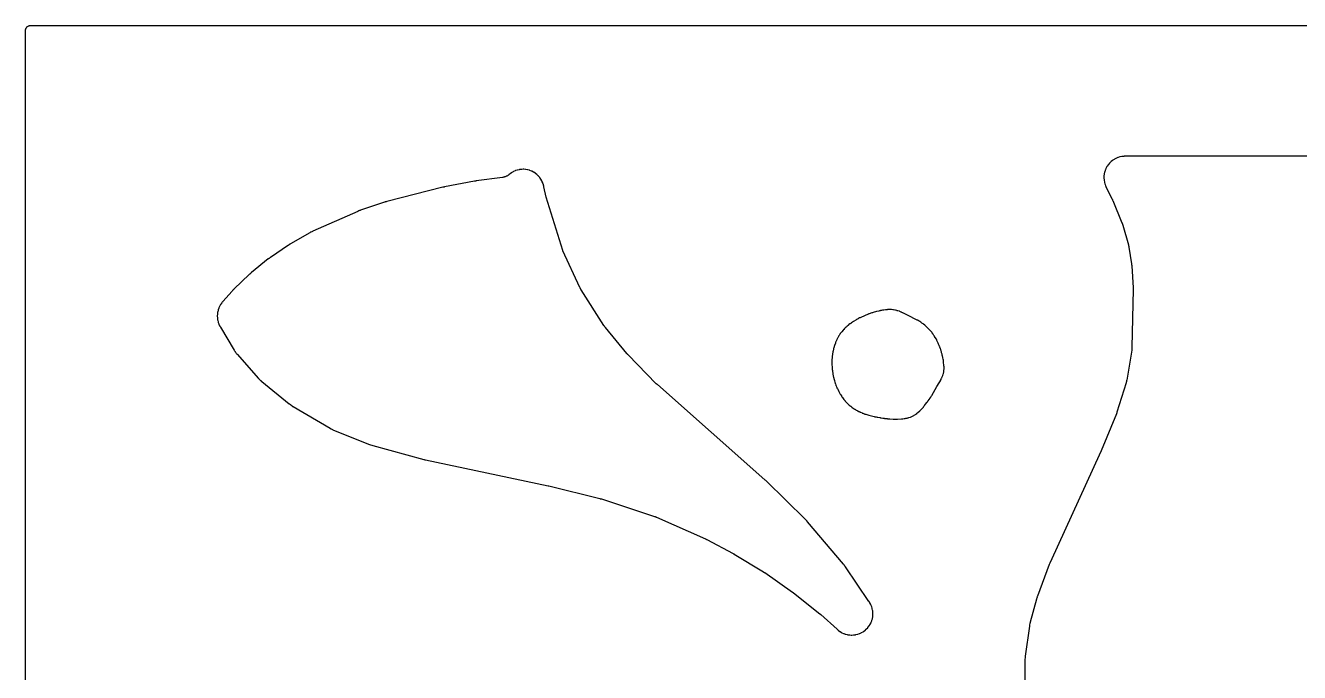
# Model space of a CAD drawing. Header units: millimetres. Extents: x 0 to 300, y 0 to 300.
# Drawn here: x -0.1 to 150, y 223.9 to 300.1 of the extents above; entities that cross this region are included whole.
import ezdxf

# ---------------------------------------------------------------- set-up
doc = ezdxf.new("R2010")
doc.units = ezdxf.units.MM
doc.layers.add('CUT', color=7, linetype='CONTINUOUS')

msp = doc.modelspace()

# ---------------------------------------------------------------- linework, layer by layer
at = {"layer": 'CUT'}
for points in [[(-0.0625, 1.4375), (-0.0625, 298.5625), (-0.0625, 299.4478), (-0.0589, 299.5212), (-0.0503, 299.5794), (-0.036, 299.6365), (-0.0162, 299.6918), (0.009, 299.745), (0.0392, 299.7954), (0.0743, 299.8427), (0.1137, 299.8863), (0.1573, 299.9257), (0.2046, 299.9608), (0.255, 299.991), (0.3082, 300.0162), (0.3635, 300.036), (0.4206, 300.0503), (0.4788, 300.0589), (0.5522, 300.0625), (1.4375, 300.0625), (2.5578, 300.0625), (188.3057, 300.0625)], [(174.1709, 284.668), (129.5124, 284.668), (129.4979, 284.6678), (129.4036, 284.6655), (129.3891, 284.665), (129.3324, 284.6622), (129.3035, 284.6601), (129.1183, 284.6422), (129.0608, 284.6338), (128.8807, 284.5984), (128.8243, 284.5845), (128.6485, 284.532), (128.5937, 284.5127), (128.4237, 284.4434), (128.3711, 284.4189), (128.2086, 284.3335), (128.1586, 284.304), (128.0052, 284.2033), (127.9582, 284.1691), (127.8152, 284.054), (127.7718, 284.0155), (127.6406, 283.8871), (127.6011, 283.8446), (127.4829, 283.7042), (127.4477, 283.658), (127.3437, 283.5068), (127.3131, 283.4574), (127.2241, 283.2969), (127.1985, 283.2448), (127.1255, 283.0764), (127.105, 283.0221), (127.0485, 282.8474), (127.0334, 282.7914), (126.9941, 282.6121), (126.9845, 282.5548), (126.9627, 282.3725), (126.9586, 282.3146), (126.9546, 282.1311), (126.9561, 282.0731), (126.9698, 281.8901), (126.977, 281.8324), (127.0083, 281.6516), (127.021, 281.5949), (127.0696, 281.4179), (127.0877, 281.3628), (127.1542, 281.189), (127.1652, 281.1621), (127.188, 281.1102), (127.194, 281.097), (127.234, 281.0115), (127.2403, 280.9984), (127.9276, 279.6181), (127.9305, 279.6123), (127.937, 279.5988), (127.9398, 279.5931), (127.9465, 279.5792), (127.9499, 279.5721), (127.9577, 279.5554), (127.9611, 279.5482), (127.9649, 279.5399), (127.9681, 279.5327), (127.9757, 279.5158), (127.9789, 279.5086), (127.9805, 279.5049), (127.9842, 279.4963), (127.9928, 279.4762), (127.9964, 279.4676), (129.0852, 276.8318), (129.0901, 276.8198), (129.1013, 276.7916), (129.106, 276.7794), (129.1116, 276.7648), (129.1161, 276.7527), (129.1264, 276.7244), (129.1307, 276.7122), (129.1356, 276.6981), (129.1397, 276.6859), (129.1492, 276.6572), (129.1532, 276.6449), (129.1579, 276.6298), (129.1617, 276.6175), (129.1704, 276.5885), (129.174, 276.5761), (129.8404, 274.2288), (129.8441, 274.2156), (129.8523, 274.1849), (129.8557, 274.1718), (129.8597, 274.1557), (129.863, 274.1424), (129.8702, 274.1115), (129.8733, 274.0982), (129.8766, 274.083), (129.8794, 274.0696), (129.8858, 274.0385), (129.8884, 274.0252), (129.8915, 274.0088), (129.8939, 273.9954), (129.8993, 273.9641), (129.9015, 273.9507), (130.2078, 271.9982), (130.2093, 271.9879), (130.2128, 271.9641), (130.2142, 271.9538), (130.2159, 271.9413), (130.2172, 271.9311), (130.2201, 271.9071), (130.2213, 271.8969), (130.2226, 271.885), (130.2237, 271.8747), (130.226, 271.8507), (130.227, 271.8404), (130.2281, 271.8279), (130.2289, 271.8176), (130.2307, 271.7935), (130.2314, 271.7832), (130.3985, 269.165), (130.399, 269.1555), (130.4002, 269.1333), (130.4006, 269.1238), (130.4011, 269.1122), (130.4015, 269.1026), (130.4022, 269.0804), (130.4025, 269.0709), (130.4027, 269.0599), (130.4028, 269.0503), (130.4031, 269.0281), (130.4031, 269.0186), (130.4031, 269.0069), (130.4031, 268.9974), (130.4029, 268.9751), (130.4027, 268.9656), (130.26, 262.1902), (130.2596, 262.1742), (130.2581, 262.1368), (130.2573, 262.1208), (130.2562, 262.1013), (130.2552, 262.0854), (130.2524, 262.0481), (130.2511, 262.0321), (130.2494, 262.0139), (130.2478, 261.9979), (130.2437, 261.9608), (130.2418, 261.9449), (130.2393, 261.9255), (130.2371, 261.9096), (130.2317, 261.8727), (130.2292, 261.8568), (129.644, 258.3085), (129.6414, 258.2933), (129.6349, 258.2578), (129.632, 258.2427), (129.6283, 258.2242), (129.6252, 258.2091), (129.6175, 258.1739), (129.614, 258.1588), (129.61, 258.1416), (129.6063, 258.1266), (129.5974, 258.0916), (129.5935, 258.0767), (129.5885, 258.0585), (129.5843, 258.0437), (129.5742, 258.0091), (129.5698, 257.9943), (128.497, 254.5352), (128.4939, 254.5254), (128.4865, 254.5026), (128.4833, 254.4928), (128.4793, 254.4809), (128.476, 254.4712), (128.4681, 254.4486), (128.4646, 254.4389), (128.4606, 254.4278), (128.4571, 254.4181), (128.4487, 254.3956), (128.445, 254.386), (128.4405, 254.3743), (128.4367, 254.3648), (128.4278, 254.3425), (128.4239, 254.333), (126.6269, 249.9873), (126.6224, 249.9765), (126.6178, 249.9657), (126.6122, 249.9525), (126.6085, 249.9441), (126.6028, 249.931), (126.6, 249.9247), (126.5981, 249.9205), (126.5932, 249.9097), (126.5911, 249.9051), (120.6094, 236.8628), (120.6051, 236.8531), (120.5753, 236.785), (120.5708, 236.7744), (120.5353, 236.6888), (120.5311, 236.6784), (120.5043, 236.6102), (120.5, 236.599), (119.119, 232.8665), (119.1145, 232.8537), (119.0859, 232.7709), (119.0817, 232.7581), (119.0482, 232.6532), (119.0442, 232.6404), (119.0194, 232.5563), (119.0157, 232.5433), (118.278, 229.8185), (118.2733, 229.8001), (118.2449, 229.6805), (118.2409, 229.6621), (118.21, 229.511), (118.2065, 229.4924), (118.1857, 229.3712), (118.1828, 229.3525), (117.6897, 225.81), (117.6872, 225.7891), (117.6731, 225.6531), (117.6713, 225.6322), (117.6596, 225.4611), (117.6585, 225.4401), (117.654, 225.3034), (117.6537, 225.2824), (117.6622, 220.9175)]]:
    msp.add_lwpolyline(points, dxfattribs=at)
for points in [[(22.6281, 265.1705), (22.645, 265.1148), (22.707, 264.9415), (22.7293, 264.8877), (22.8089, 264.7189), (22.8219, 264.6928), (22.8486, 264.6426), (22.8556, 264.6299), (22.9021, 264.5474), (22.9094, 264.5348), (24.5159, 261.8404), (24.5232, 261.8285), (24.5714, 261.7518), (24.5789, 261.7401), (24.6089, 261.6947), (24.6248, 261.6718), (24.7316, 261.5256), (24.7485, 261.5035), (24.7826, 261.4611), (24.7915, 261.4503), (24.8498, 261.381), (24.8589, 261.3705), (27.3805, 258.5153), (27.389, 258.506), (27.4443, 258.4459), (27.453, 258.4367), (27.487, 258.4013), (27.5048, 258.3835), (27.6229, 258.2705), (27.6414, 258.2535), (27.6783, 258.221), (27.6878, 258.2128), (27.7503, 258.1601), (27.76, 258.1521), (31.0073, 255.528), (31.0246, 255.5146), (31.1385, 255.4292), (31.1562, 255.4164), (31.3029, 255.3146), (31.3211, 255.3025), (31.4409, 255.2256), (31.4596, 255.2142), (35.8049, 252.647), (35.8142, 252.6416), (35.8797, 252.6045), (35.8895, 252.5991), (35.9328, 252.5755), (35.9539, 252.5646), (36.0869, 252.4992), (36.1076, 252.4895), (36.1438, 252.4734), (36.1537, 252.4691), (36.2221, 252.44), (36.2333, 252.4354), (40.446, 250.7471), (40.4623, 250.7409), (40.5683, 250.7019), (40.5847, 250.6962), (40.7191, 250.6512), (40.7356, 250.6459), (40.8437, 250.6131), (40.8604, 250.6083), (46.8405, 248.9838), (46.8482, 248.9817), (46.9023, 248.9678), (46.9106, 248.9657), (46.9783, 248.9494), (46.9865, 248.9474), (47.0401, 248.9353), (47.0489, 248.9333), (61.4827, 245.8804), (61.4928, 245.8783), (61.5028, 245.8761), (61.5151, 245.8734), (61.5229, 245.8716), (61.5339, 245.8691), (61.5404, 245.8675), (61.5545, 245.8642), (61.56, 245.8628), (67.6001, 244.374), (67.6067, 244.3724), (67.6221, 244.3685), (67.6287, 244.3668), (67.6444, 244.3626), (67.6525, 244.3605), (67.6714, 244.3553), (67.6794, 244.3531), (67.6887, 244.3505), (67.6968, 244.3481), (67.7156, 244.3426), (67.7236, 244.3402), (67.7277, 244.339), (67.7372, 244.3361), (67.7593, 244.3291), (67.7687, 244.3261), (74.0282, 242.2786), (74.039, 242.275), (74.0641, 242.2664), (74.0749, 242.2627), (74.0879, 242.2581), (74.0985, 242.2542), (74.1233, 242.245), (74.134, 242.241), (74.1462, 242.2363), (74.1567, 242.2322), (74.1813, 242.2224), (74.1919, 242.2181), (74.2047, 242.2128), (74.2151, 242.2084), (74.2395, 242.198), (74.2499, 242.1935), (80.0359, 239.6296), (80.0417, 239.627), (80.0552, 239.6209), (80.0609, 239.6183), (80.0748, 239.6119), (80.0818, 239.6087), (80.0983, 239.6009), (80.1054, 239.5975), (80.1135, 239.5936), (80.1205, 239.5902), (80.1369, 239.5821), (80.1439, 239.5786), (80.1475, 239.5769), (80.1558, 239.5727), (80.1749, 239.5628), (80.1831, 239.5585), (83.2832, 237.9186), (83.2882, 237.916), (83.2997, 237.9098), (83.3046, 237.9072), (83.3162, 237.9009), (83.3222, 237.8976), (83.3361, 237.8898), (83.3421, 237.8865), (83.349, 237.8826), (83.3549, 237.8792), (83.3688, 237.8712), (83.374, 237.8682), (83.3851, 237.8617), (83.401, 237.8522), (83.4079, 237.848), (86.8771, 235.7333), (86.882, 235.7303), (86.8934, 235.7233), (86.8982, 235.7202), (86.9097, 235.713), (86.9157, 235.7093), (86.9295, 235.7005), (86.9354, 235.6967), (86.9421, 235.6923), (86.948, 235.6884), (86.9617, 235.6794), (86.9676, 235.6755), (86.9705, 235.6735), (86.9774, 235.6688), (86.9934, 235.6579), (87.0003, 235.6531), (90.2927, 233.3528), (90.2972, 233.3496), (90.3079, 233.342), (90.3125, 233.3387), (90.3233, 233.331), (90.3289, 233.327), (90.3418, 233.3175), (90.3473, 233.3135), (90.3537, 233.3087), (90.3592, 233.3046), (90.3721, 233.295), (90.3769, 233.2913), (90.3872, 233.2834), (90.4018, 233.272), (90.4082, 233.267), (93.503, 230.8102), (93.5075, 230.8067), (93.5178, 230.7984), (93.5222, 230.7948), (93.5326, 230.7863), (93.5379, 230.7819), (93.5504, 230.7716), (93.5557, 230.7672), (93.5619, 230.762), (93.5672, 230.7575), (93.5795, 230.747), (93.5848, 230.7425), (93.5875, 230.7401), (93.5936, 230.7347), (93.608, 230.722), (93.6141, 230.7166), (95.5372, 228.9864), (95.5481, 228.9768), (95.6196, 228.9156), (95.6307, 228.9063), (95.6746, 228.8704), (95.6975, 228.8527), (95.847, 228.7423), (95.8952, 228.7101), (96.0525, 228.616), (96.1037, 228.5886), (96.2693, 228.5101), (96.3228, 228.4878), (96.4953, 228.4256), (96.5507, 228.4086), (96.7284, 228.3634), (96.7852, 228.3518), (96.9664, 228.3239), (97.024, 228.3179), (97.2071, 228.3076), (97.2651, 228.3072), (97.4482, 228.3147), (97.506, 228.3198), (97.6876, 228.3449), (97.7445, 228.3556), (97.9229, 228.3981), (97.9786, 228.4143), (98.1519, 228.4738), (98.2058, 228.4953), (98.3726, 228.5712), (98.4242, 228.5978), (98.5829, 228.6895), (98.6316, 228.7209), (98.7808, 228.8276), (98.8262, 228.8635), (98.9644, 228.984), (99.0062, 229.0242), (99.132, 229.1575), (99.1697, 229.2015), (99.2821, 229.3464), (99.3154, 229.3938), (99.4133, 229.5488), (99.4419, 229.5993), (99.5244, 229.763), (99.5479, 229.816), (99.6142, 229.9869), (99.6326, 230.0419), (99.682, 230.2184), (99.695, 230.2749), (99.7272, 230.4554), (99.7346, 230.5129), (99.7493, 230.6956), (99.7511, 230.7536), (99.748, 230.9369), (99.7443, 230.9947), (99.7235, 231.1769), (99.7142, 231.2341), (99.676, 231.4134), (99.6612, 231.4694), (99.6058, 231.6442), (99.5857, 231.6986), (99.5137, 231.8672), (99.4884, 231.9193), (99.3993, 232.0824), (99.3848, 232.1075), (99.3553, 232.1559), (99.3476, 232.1681), (99.2965, 232.2474), (99.2885, 232.2594), (96.5201, 236.3345), (96.5112, 236.3473), (96.4517, 236.4302), (96.4423, 236.4428), (96.365, 236.5448), (96.3553, 236.5571), (96.2916, 236.6368), (96.2816, 236.6489), (92.0548, 241.6534), (92.0455, 241.6641), (91.9842, 241.7333), (91.9746, 241.7438), (91.8957, 241.8288), (91.8859, 241.8391), (91.8214, 241.9053), (91.8113, 241.9153), (87.1704, 246.4575), (87.1652, 246.4626), (87.1289, 246.4972), (87.1233, 246.5025), (87.0775, 246.5452), (87.0719, 246.5503), (87.0353, 246.5836), (87.0293, 246.589), (74.3581, 257.7826), (74.3532, 257.7869), (74.3418, 257.7971), (74.3369, 257.8015), (74.3253, 257.812), (74.3194, 257.8175), (74.3056, 257.8302), (74.2997, 257.8357), (74.293, 257.8421), (74.2871, 257.8477), (74.2735, 257.8607), (74.2677, 257.8663), (74.2648, 257.8692), (74.258, 257.8759), (74.2422, 257.8917), (74.2355, 257.8984), (70.9075, 261.292), (70.9007, 261.299), (70.8849, 261.3155), (70.8782, 261.3226), (70.8701, 261.3312), (70.8635, 261.3383), (70.8481, 261.355), (70.8416, 261.3622), (70.8341, 261.3706), (70.8276, 261.3779), (70.8126, 261.3949), (70.8062, 261.4023), (70.7985, 261.4113), (70.7921, 261.4187), (70.7775, 261.4361), (70.7713, 261.4436), (68.2341, 264.524), (68.2255, 264.5346), (68.2056, 264.5596), (68.1971, 264.5704), (68.1869, 264.5836), (68.1786, 264.5944), (68.1594, 264.62), (68.1513, 264.631), (68.1421, 264.6437), (68.1341, 264.6549), (68.1157, 264.681), (68.108, 264.6922), (68.0986, 264.7061), (68.0909, 264.7174), (68.0734, 264.7441), (68.0659, 264.7556), (65.3889, 268.9568), (65.381, 268.9695), (65.3627, 268.9993), (65.355, 269.0121), (65.3457, 269.0278), (65.3382, 269.0407), (65.321, 269.071), (65.3137, 269.0841), (65.3054, 269.0991), (65.2984, 269.1123), (65.2821, 269.1432), (65.2753, 269.1565), (65.2671, 269.1728), (65.2604, 269.1862), (65.2452, 269.2176), (65.2388, 269.2311), (63.2341, 273.5523), (63.2305, 273.5602), (62.2283, 276.7215), (61.2524, 279.8651), (61.2505, 279.8713), (60.996, 281.0871), (60.9928, 281.1016), (60.9706, 281.1957), (60.967, 281.2101), (60.9523, 281.2663), (60.9441, 281.2949), (60.9004, 281.4335), (60.8933, 281.4567), (60.8916, 281.4614), (60.8868, 281.4766), (60.8661, 281.5324), (60.8076, 281.669), (60.8001, 281.687), (60.7984, 281.6904), (60.7921, 281.7052), (60.766, 281.7586), (60.6914, 281.8939), (60.6844, 281.9068), (60.683, 281.9091), (60.6752, 281.9233), (60.644, 281.9738), (60.5531, 282.1059), (60.5475, 282.1141), (60.5465, 282.1155), (60.5374, 282.1287), (60.5013, 282.1759), (60.394, 282.3027), (60.3906, 282.3068), (60.3901, 282.3074), (60.3799, 282.3194), (60.3393, 282.3629), (60.2159, 282.4824), (60.2154, 282.4829), (60.2153, 282.483), (60.2043, 282.4937), (60.1596, 282.5329), (60.0123, 282.6497), (59.9639, 282.6843), (59.8058, 282.7859), (59.7542, 282.8156), (59.5868, 282.901), (59.5326, 282.9254), (59.3575, 282.9939), (59.3011, 283.0128), (59.1202, 283.0637), (59.0622, 283.0769), (58.8771, 283.1095), (58.8181, 283.117), (58.6306, 283.1312), (58.5712, 283.1327), (58.3833, 283.1283), (58.3239, 283.1239), (58.1374, 283.1009), (58.0788, 283.0907), (57.8954, 283.0493), (57.8381, 283.0334), (57.6598, 282.9741), (57.6043, 282.9525), (57.4327, 282.8759), (57.3797, 282.8489), (57.2165, 282.7556), (57.1664, 282.7236), (57.0111, 282.6131), (56.9873, 282.5953), (56.9417, 282.5593), (56.9302, 282.5499), (56.9049, 282.529), (56.8722, 282.5031), (56.8111, 282.457), (56.7422, 282.4098), (56.6949, 282.3806), (56.6219, 282.34), (56.5721, 282.3153), (56.4957, 282.2817), (56.4438, 282.2617), (56.3646, 282.2353), (56.3111, 282.2202), (56.2297, 282.2013), (56.1545, 282.1874), (56.1132, 282.1808), (53.0291, 281.7592), (53.0221, 281.7582), (52.9735, 281.751), (52.966, 281.7498), (52.9055, 281.74), (52.8982, 281.7388), (52.847, 281.7299), (52.8392, 281.7285), (49.306, 281.064), (49.2973, 281.0623), (49.2369, 281.05), (49.2276, 281.0481), (49.1525, 281.0316), (49.1434, 281.0295), (49.0842, 281.0155), (49.0745, 281.0131), (42.5079, 279.3457), (42.4975, 279.343), (42.4252, 279.3232), (42.4141, 279.3201), (42.3246, 279.2938), (42.3137, 279.2905), (42.2433, 279.2683), (42.2318, 279.2646), (39.3868, 278.3063), (39.3738, 278.3018), (39.29, 278.2714), (39.2771, 278.2665), (39.1727, 278.226), (39.16, 278.2209), (39.0776, 278.1867), (39.065, 278.1812), (33.7668, 275.8379), (33.7525, 275.8313), (33.66, 275.7875), (33.6459, 275.7805), (33.5313, 275.7225), (33.5173, 275.7152), (33.4273, 275.6666), (33.4136, 275.6589), (31.1675, 274.3687), (31.1581, 274.3633), (31.0934, 274.3245), (31.0834, 274.3184), (31.0037, 274.2685), (30.9941, 274.2624), (30.9318, 274.2217), (30.9216, 274.215), (28.7847, 272.7587), (28.7747, 272.7517), (28.7105, 272.706), (28.7007, 272.6989), (28.6212, 272.6398), (28.6115, 272.6325), (28.5492, 272.5842), (28.5396, 272.5767), (26.5713, 270.9877), (26.5616, 270.9798), (26.4993, 270.9273), (26.4898, 270.9191), (26.4129, 270.8516), (26.4036, 270.8432), (26.3436, 270.7882), (26.3344, 270.7796), (24.4935, 269.0205), (24.4846, 269.0117), (24.4267, 268.954), (24.4179, 268.9451), (24.3468, 268.8712), (24.3382, 268.8621), (24.2828, 268.8021), (24.2744, 268.7927), (23.1937, 267.5712), (23.1841, 267.5602), (23.1232, 267.4878), (23.1139, 267.4766), (23.0784, 267.4322), (23.0607, 267.4091), (22.9512, 267.258), (22.9193, 267.2092), (22.8262, 267.0504), (22.7993, 266.9988), (22.722, 266.8318), (22.7002, 266.7778), (22.6395, 266.604), (22.623, 266.5482), (22.5794, 266.3693), (22.5684, 266.3122), (22.5424, 266.1299), (22.5369, 266.072), (22.5287, 265.8881), (22.5289, 265.8299), (22.5385, 265.646), (22.5444, 265.5881), (22.5718, 265.4061), (22.5832, 265.349)], [(95.3185, 257.9258), (95.3272, 257.8993), (95.388, 257.7283), (95.398, 257.7022), (95.4187, 257.6517), (95.4241, 257.6389), (95.4262, 257.634), (95.4781, 257.5026), (95.4891, 257.4765), (95.5119, 257.4259), (95.5179, 257.4131), (95.5578, 257.3299), (95.5641, 257.3172), (95.6427, 257.1626), (95.7211, 256.9939), (95.7272, 256.9811), (95.7683, 256.8978), (95.7748, 256.8851), (95.8007, 256.8357), (95.8145, 256.8107), (95.9083, 256.6506), (95.9156, 256.6388), (95.918, 256.6346), (95.9332, 256.6096), (96.0356, 256.4492), (96.052, 256.4249), (96.0851, 256.3783), (96.0937, 256.3664), (96.1507, 256.2902), (96.1596, 256.2786), (96.2568, 256.1549), (96.3398, 256.0399), (96.3495, 256.0268), (96.4139, 255.9425), (96.424, 255.9297), (96.464, 255.8801), (96.4852, 255.8553), (96.6037, 255.724), (96.6157, 255.7103), (96.626, 255.6993), (96.6273, 255.6979), (96.6289, 255.6961), (96.6384, 255.686), (96.6458, 255.6784), (96.6498, 255.6743), (96.6553, 255.6687), (96.7898, 255.532), (96.8138, 255.5089), (96.8617, 255.4653), (96.8742, 255.4542), (96.9561, 255.3837), (96.9688, 255.3731), (97.0609, 255.2981), (97.1193, 255.2461), (97.1327, 255.2345), (97.2207, 255.1607), (97.2344, 255.1495), (97.2884, 255.1067), (97.3168, 255.0856), (97.4191, 255.0141), (97.4583, 254.9859), (97.4879, 254.966), (97.4893, 254.9651), (97.505, 254.9541), (97.5345, 254.9347), (97.5933, 254.8986), (97.6085, 254.8896), (97.6098, 254.8888), (97.6834, 254.8422), (97.7141, 254.8241), (97.7749, 254.7905), (97.7906, 254.7821), (97.8936, 254.7291), (97.9095, 254.7212), (97.9568, 254.6986), (98.1064, 254.6184), (98.1193, 254.6117), (98.2038, 254.569), (98.2169, 254.5626), (98.2682, 254.5382), (98.2948, 254.5263), (98.4694, 254.4535), (98.4966, 254.4429), (98.5114, 254.4376), (98.5425, 254.4244), (98.5674, 254.4145), (98.73, 254.3539), (98.7553, 254.3452), (98.805, 254.3292), (98.8177, 254.3252), (98.9009, 254.3004), (98.9138, 254.2968), (99.272, 254.1987), (99.5761, 254.1053), (99.597, 254.0992), (99.7338, 254.0626), (99.755, 254.0573), (99.9281, 254.0176), (99.9495, 254.0131), (100.0188, 253.9999), (100.0298, 253.9974), (100.059, 253.9917), (100.0791, 253.9883), (100.0886, 253.9865), (100.11, 253.9828), (100.1276, 253.9801), (100.2499, 253.9594), (100.2793, 253.9551), (100.3252, 253.9497), (100.5828, 253.91), (100.6198, 253.9005), (100.6341, 253.897), (100.6898, 253.884), (100.7185, 253.878), (100.9059, 253.844), (100.9349, 253.8395), (100.9917, 253.832), (101.0062, 253.8303), (101.101, 253.8202), (101.1156, 253.8188), (101.244, 253.8082), (101.2841, 253.8021), (101.2997, 253.7999), (101.4015, 253.7869), (101.4172, 253.7851), (101.4784, 253.779), (101.5099, 253.7767), (101.7147, 253.7669), (101.7462, 253.7662), (101.7548, 253.7663), (102.1468, 253.7341), (102.1578, 253.7333), (102.2346, 253.7284), (102.246, 253.7278), (102.2964, 253.7256), (102.3207, 253.725), (102.4723, 253.7244), (102.4956, 253.7247), (102.5362, 253.7262), (102.5472, 253.7266), (102.6232, 253.7307), (102.6355, 253.7315), (103.1314, 253.7682), (103.2182, 253.7702), (103.2728, 253.7739), (103.447, 253.7938), (103.4741, 253.7975), (103.5269, 253.806), (103.5403, 253.8083), (103.6278, 253.8244), (103.6412, 253.8271), (103.6813, 253.8354), (103.6961, 253.838), (103.7184, 253.8431), (103.7597, 253.8517), (103.7735, 253.8547), (103.8627, 253.8755), (103.8764, 253.8789), (103.9297, 253.8926), (103.9568, 253.9002), (104.1295, 253.9535), (104.1825, 253.9726), (104.3471, 254.0408), (104.3981, 254.0648), (104.5556, 254.1482), (104.6042, 254.1769), (104.7531, 254.2747), (104.7988, 254.3078), (104.9087, 254.3958), (104.9289, 254.4113), (104.942, 254.4216), (105.026, 254.4896), (105.0388, 254.5002), (105.2602, 254.6899), (105.2709, 254.6993), (105.3398, 254.7612), (105.3502, 254.7709), (105.3907, 254.8091), (105.411, 254.8291), (105.5378, 254.9605), (105.5754, 255.0034), (105.6891, 255.1462), (105.7063, 255.169), (105.7389, 255.2141), (105.7471, 255.2257), (105.7994, 255.3021), (105.8074, 255.314), (105.9277, 255.4986), (106.0916, 255.6761), (106.1028, 255.6886), (106.1742, 255.7704), (106.1851, 255.7831), (106.2266, 255.8334), (106.2471, 255.8598), (106.3758, 256.0346), (106.3948, 256.0621), (106.4305, 256.1167), (106.4395, 256.1308), (106.4511, 256.1497), (106.4527, 256.1519), (106.5637, 256.3113), (106.5801, 256.3362), (106.6111, 256.3857), (106.6188, 256.3985), (106.6682, 256.4822), (106.6757, 256.4951), (107.263, 257.5485), (107.5528, 257.9934), (107.5619, 258.0077), (107.6193, 258.1016), (107.628, 258.1162), (107.6608, 258.1735), (107.6769, 258.2033), (107.7741, 258.3973), (107.8009, 258.4595), (107.8367, 258.5569), (107.8547, 258.5922), (107.8679, 258.6198), (107.9478, 258.7981), (107.9698, 258.8549), (108.0304, 259.0379), (108.0466, 259.0967), (108.0882, 259.2849), (108.0984, 259.345), (108.1207, 259.5364), (108.1247, 259.5973), (108.1276, 259.7926), (108.1272, 259.8231), (108.1251, 259.8826), (108.1243, 259.8979), (108.1182, 259.9968), (108.1171, 260.012), (108.0756, 260.4876), (108.0737, 260.5057), (108.0598, 260.6235), (108.0574, 260.6416), (108.0469, 260.7119), (108.0404, 260.7478), (107.9913, 260.9797), (107.9827, 261.0151), (107.9637, 261.0837), (107.9586, 261.1012), (107.9474, 261.1373), (107.9193, 261.2525), (107.9105, 261.2845), (107.8917, 261.3465), (107.8867, 261.3623), (107.8544, 261.4589), (107.8434, 261.5224), (107.8405, 261.538), (107.8204, 261.639), (107.8171, 261.6545), (107.8034, 261.7148), (107.7956, 261.7455), (107.7403, 261.9407), (107.7198, 262.0007), (107.6443, 262.1891), (107.6317, 262.2182), (107.6057, 262.2742), (107.5988, 262.2885), (107.553, 262.3807), (107.5458, 262.3948), (107.4699, 262.538), (107.4298, 262.6551), (107.4254, 262.6673), (107.3965, 262.7461), (107.3919, 262.7581), (107.3735, 262.8051), (107.3636, 262.829), (107.2966, 262.9803), (107.2737, 263.0266), (107.2206, 263.1233), (107.2097, 263.1442), (107.1973, 263.1656), (107.1951, 263.1697), (107.1928, 263.1735), (107.1275, 263.2866), (107.0995, 263.3305), (107.004, 263.4671), (106.9886, 263.4881), (106.9577, 263.5284), (106.9497, 263.5386), (106.9181, 263.578), (106.8866, 263.6343), (106.8798, 263.6462), (106.8524, 263.6926), (106.8379, 263.716), (106.7413, 263.8637), (106.7091, 263.9084), (106.6009, 264.0448), (106.5647, 264.0863), (106.4427, 264.2139), (106.4233, 264.2334), (106.3843, 264.2705), (106.3743, 264.2799), (106.3081, 264.3402), (106.2979, 264.3494), (106.257, 264.385), (106.2016, 264.4507), (106.1917, 264.4622), (106.1526, 264.5063), (106.132, 264.5284), (105.9966, 264.6666), (105.9522, 264.7076), (105.92, 264.7343), (105.9047, 264.7494), (105.8614, 264.7881), (105.7185, 264.9036), (105.6716, 264.9379), (105.5162, 265.0404), (105.4916, 265.0558), (105.4632, 265.0726), (105.4629, 265.0729), (105.4212, 265.1059), (105.3995, 265.1224), (105.2581, 265.2246), (105.2125, 265.2544), (105.0624, 265.3434), (105.0386, 265.3567), (104.9917, 265.3817), (104.9796, 265.388), (104.9006, 265.4278), (104.8883, 265.4338), (103.8917, 265.9079), (103.2668, 266.2383), (103.2537, 266.245), (103.1683, 266.2874), (103.1551, 266.2938), (103.1032, 266.3181), (103.0873, 266.3251), (103.0839, 266.3266), (103.0819, 266.3274), (103.0764, 266.3299), (103.068, 266.3333), (102.9153, 266.3975), (102.8617, 266.4171), (102.6896, 266.4709), (102.6343, 266.4854), (102.6148, 266.4895), (102.6145, 266.4896), (102.5618, 266.5062), (102.3928, 266.5511), (102.3387, 266.5629), (102.1663, 266.592), (102.1114, 266.5987), (101.9347, 266.612), (101.907, 266.6135), (101.853, 266.615), (101.8392, 266.6153), (101.7493, 266.6158), (101.7355, 266.6158), (101.4768, 266.6114), (101.46, 266.6109), (101.3508, 266.6059), (101.3341, 266.605), (101.2687, 266.6002), (101.2352, 266.5968), (101.0187, 266.5687), (100.9855, 266.5634), (100.921, 266.5514), (100.9045, 266.548), (100.8636, 266.5392), (100.7799, 266.5256), (100.7535, 266.5207), (100.7023, 266.51), (100.6892, 266.5071), (100.6709, 266.5029), (100.6264, 266.4948), (100.6004, 266.4895), (100.55, 266.478), (100.5371, 266.4749), (100.4535, 266.454), (100.4407, 266.4506), (100.1808, 266.3793), (99.778, 266.2763), (99.7677, 266.2735), (99.6963, 266.2539), (99.6857, 266.2509), (99.6391, 266.2372), (99.6168, 266.2301), (99.4786, 266.1835), (99.466, 266.179), (99.4532, 266.1747), (99.3165, 266.126), (99.2956, 266.1181), (99.2595, 266.1037), (99.2497, 266.0997), (99.1826, 266.0715), (99.1717, 266.0668), (98.7598, 265.8843), (98.3335, 265.7038), (98.3234, 265.6995), (98.2541, 265.6686), (98.2438, 265.6639), (98.1987, 265.6429), (98.1772, 265.6323), (98.0444, 265.5635), (98.0241, 265.5525), (98.0161, 265.548), (97.8908, 265.4802), (97.8701, 265.4684), (97.8348, 265.4474), (97.8252, 265.4417), (97.7596, 265.401), (97.7491, 265.3944), (97.4783, 265.2188), (97.2232, 265.0609), (97.2106, 265.0529), (97.1295, 264.9998), (97.1171, 264.9915), (97.0691, 264.9584), (97.0449, 264.9408), (96.891, 264.8228), (96.8678, 264.8041), (96.8233, 264.7663), (96.8121, 264.7565), (96.8057, 264.7509), (96.763, 264.716), (96.7383, 264.6948), (96.6914, 264.6521), (96.6795, 264.641), (96.6033, 264.5678), (96.5917, 264.5564), (96.5705, 264.535), (96.4162, 264.3908), (96.4031, 264.3781), (96.3188, 264.2944), (96.306, 264.2813), (96.257, 264.2296), (96.2327, 264.2023), (96.0802, 264.0203), (96.0722, 264.0102), (96.031, 263.9608), (96.0006, 263.9211), (95.9085, 263.7898), (95.8946, 263.769), (95.8682, 263.7279), (95.8615, 263.7173), (95.8191, 263.6479), (95.8127, 263.6372), (95.7754, 263.5734), (95.7116, 263.475), (95.7028, 263.4611), (95.6471, 263.3698), (95.6387, 263.3556), (95.6067, 263.2999), (95.5911, 263.2709), (95.4951, 263.0798), (95.4811, 263.05), (95.4555, 262.9911), (95.4491, 262.9759), (95.4178, 262.8983), (95.3974, 262.8517), (95.3844, 262.8194), (95.3608, 262.7558), (95.355, 262.7394), (95.3281, 262.6597), (95.23, 262.396), (95.2248, 262.3813), (95.192, 262.2856), (95.1871, 262.2708), (95.1689, 262.2128), (95.1604, 262.1828), (95.1099, 261.9869), (95.1029, 261.9566), (95.1027, 261.9554), (95.0589, 261.7715), (95.0526, 261.7414), (95.0417, 261.6823), (95.0391, 261.6671), (95.0376, 261.6574), (95.0146, 261.5415), (95.0094, 261.5119), (95.0009, 261.4538), (94.9989, 261.439), (94.9871, 261.342), (94.9854, 261.3271), (94.9685, 261.1515), (94.9439, 260.9647), (94.9423, 260.9509), (94.9326, 260.861), (94.9313, 260.8472), (94.9267, 260.7931), (94.925, 260.7653), (94.9194, 260.6201), (94.9192, 260.6171), (94.9184, 260.6034), (94.9157, 260.5498), (94.9149, 260.5223), (94.9141, 260.3438), (94.9146, 260.3163), (94.9168, 260.2627), (94.9176, 260.249), (94.9233, 260.1598), (94.9243, 260.1461), (94.9521, 259.8281), (94.9691, 259.5077), (94.97, 259.4943), (94.9766, 259.4072), (94.9777, 259.3938), (94.9828, 259.3416), (94.9861, 259.3149), (95.0109, 259.1422), (95.0153, 259.1157), (95.025, 259.0642), (95.0277, 259.051), (95.0445, 258.9718), (95.061, 258.8837), (95.067, 258.8552), (95.0802, 258.7998), (95.0837, 258.7857), (95.1078, 258.694), (95.1117, 258.68), (95.1202, 258.6504), (95.1788, 258.4024), (95.182, 258.3899), (95.2031, 258.3083), (95.2065, 258.2958), (95.2203, 258.2471), (95.2278, 258.2223), (95.2711, 258.0912), (95.2744, 258.0788), (95.2987, 257.9914), (95.3026, 257.978)]]:
    msp.add_lwpolyline(points, close=True, dxfattribs=at)

doc.saveas('drawing.dxf')
